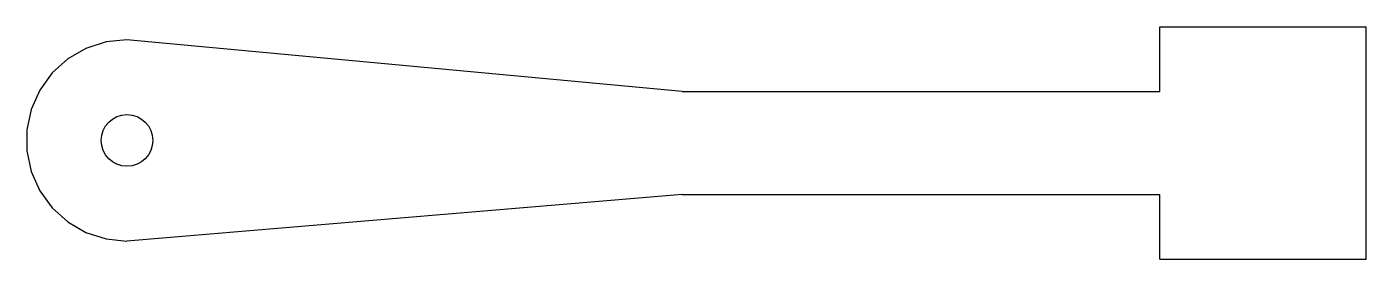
# Model space of a CAD drawing. Extents: x 5.7 to 18.7, y 3.6 to 5.9.
import ezdxf

# ---------------------------------------------------------------- set-up
doc = ezdxf.new("R2010")
doc.units = 0
doc.header["$MEASUREMENT"] = 0

msp = doc.modelspace()

# ---------------------------------------------------------------- wipeouts: each hides what was drawn before it
msp.add_wipeout([(6.674, 5.773), (6.471, 5.752), (6.277, 5.689), (6.1, 5.587), (5.949, 5.451), (5.829, 5.286), (5.746, 5.099), (5.704, 4.9), (5.704, 4.696), (5.746, 4.497), (5.829, 4.31), (5.949, 4.146), (6.1, 4.009), (6.277, 3.907), (6.471, 3.844), (6.674, 3.823), (12.049, 4.273), (16.674, 4.273), (16.674, 3.648), (18.674, 3.648), (18.674, 5.898), (16.674, 5.898), (16.674, 5.273), (12.049, 5.273)])

# ---------------------------------------------------------------- next in the draw order: linework, layer by layer
for p, q in [((16.674, 5.898), (18.674, 5.898)), ((16.674, 5.273), (16.674, 5.898)), ((18.674, 3.648), (18.674, 5.898)), ((12.049, 5.273), (6.674, 5.773)), ((12.049, 5.273), (16.674, 5.273)), ((12.049, 4.273), (6.674, 3.823)), ((12.049, 4.273), (16.674, 4.273)), ((16.674, 3.648), (16.674, 4.273)), ((16.674, 3.648), (18.674, 3.648))]:
    msp.add_line(p, q)
msp.add_lwpolyline([(6.674, 5.773), (6.674, 5.773), (6.471, 5.752), (6.277, 5.689), (6.1, 5.587), (5.949, 5.451), (5.829, 5.286), (5.746, 5.099), (5.704, 4.9), (5.704, 4.696), (5.746, 4.497), (5.829, 4.31), (5.949, 4.146), (6.1, 4.009), (6.277, 3.907), (6.471, 3.844), (6.674, 3.823)])
msp.add_circle((6.674, 4.798), 0.25)

doc.saveas('drawing.dxf')
